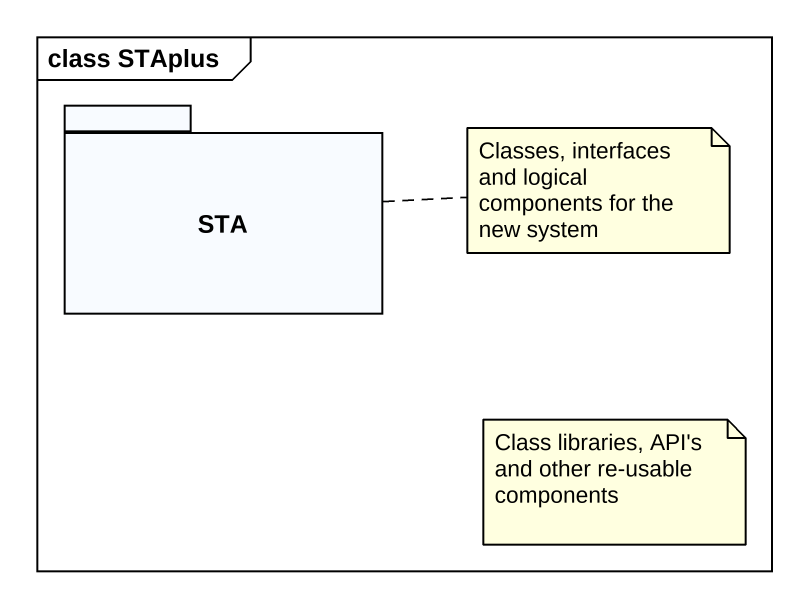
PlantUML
@startuml
mainframe class STAplus
package STA {
}
note right of STA : Classes, interfaces and logical components for the new system
note as N2
  Class libraries, API's and other re-usable components
end note
@enduml
